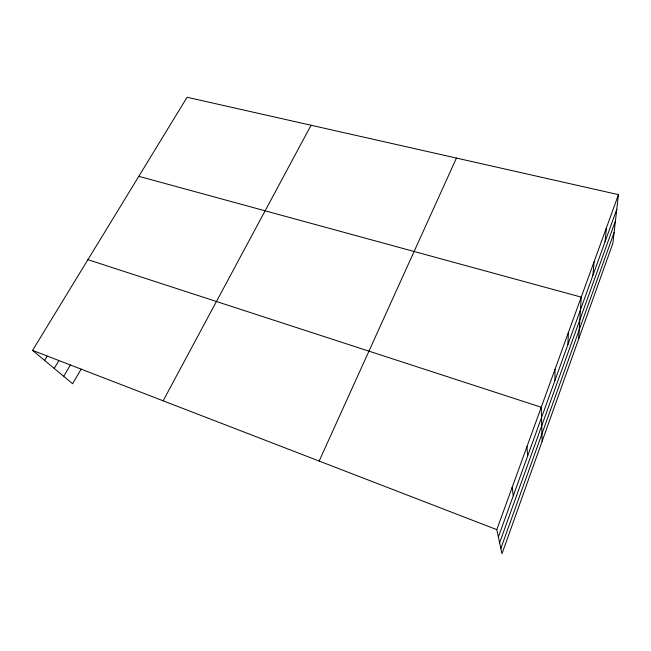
<?xml version="1.0" encoding="UTF-8"?>
<svg xmlns="http://www.w3.org/2000/svg" width="651" height="651" viewBox="0 0 651 651"><rect width="100%" height="100%" fill="white"/><g stroke="black" fill="none" stroke-linecap="round" stroke-linejoin="round"><path stroke-width="0.98" d="M554.929 380.477L555.034 369.272M567.9 344.582L568.364 332.588M578.625 339.138L581.237 297.125L138.818 176.323M592.955 275.243L594.062 261.808M605.056 241.749L606.455 227.663M618.45 194.641L612.884 243.23L501.978 553.741L496.803 529.654L618.45 194.641L187.081 97.259L32.55 350.384L72.603 383.756L81.106 369.158M500.847 548.476L614.113 232.497M499.626 542.788L615.431 220.974M498.381 537.002L616.766 209.321M319.145 461.054L456.441 158.063M163.132 400.813L311.056 125.244M63.708 376.351L70.381 365.024M54.196 368.425L58.802 360.687M44.602 360.434L47.157 356.187M87.934 259.668L541.25 407.249L542.145 441.288M32.55 350.384L496.803 529.654M512.158 487.363L513.273 495.793M526.96 446.586L527.644 456.017"/></g></svg>
